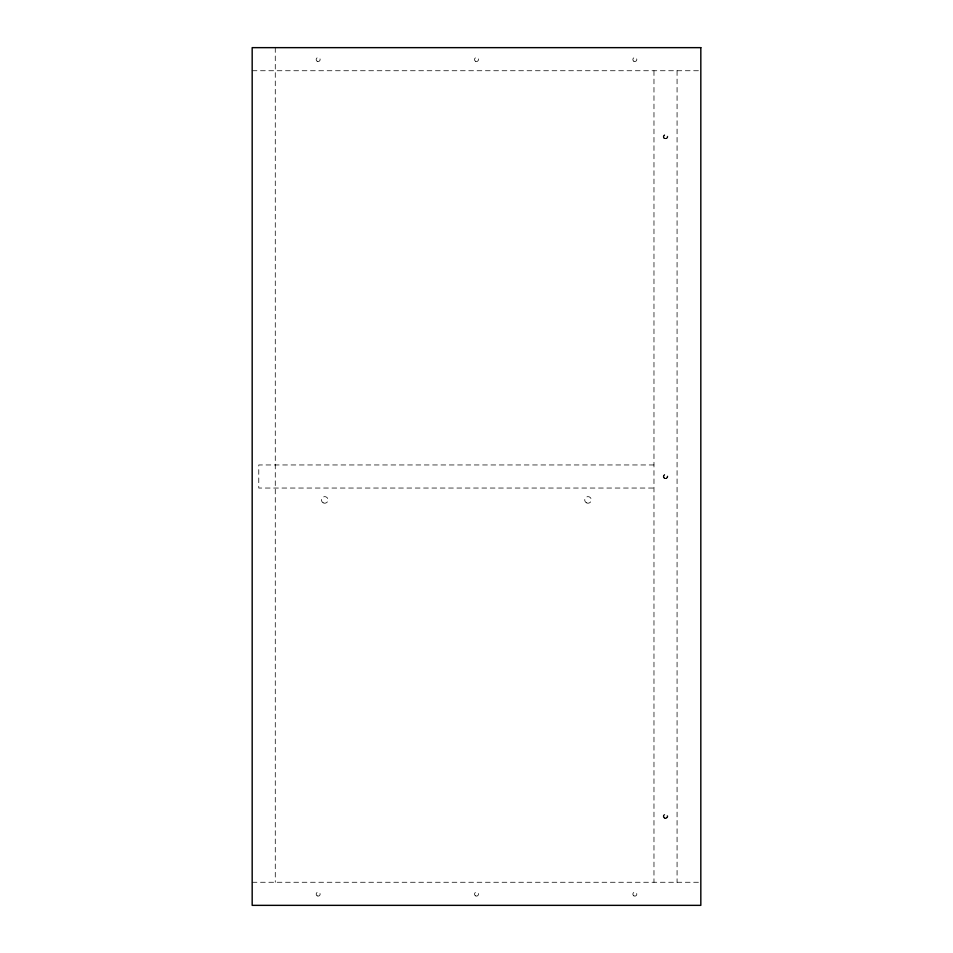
<?xml version="1.0" encoding="UTF-8"?>
<svg xmlns="http://www.w3.org/2000/svg" width="953" height="953" viewBox="0 0 953 953"><rect width="100%" height="100%" fill="white"/><g stroke="black" fill="none" stroke-linecap="round" stroke-linejoin="round"><path stroke-width="0.71" stroke-dasharray="4.76 3.57" d="M252.176 70.736L699.335 70.736M653.972 464.957L258.775 464.957L258.775 488.043L653.972 488.043M252.176 882.264L700.824 882.264M677.071 70.736L677.071 882.264M653.972 70.736L653.972 882.264M275.274 47.65L275.274 882.264M586.357 502.779A3.3 3.3 0 0 0 591.301 499.92A3.3 3.3 0 0 0 586.357 497.061A3.3 3.3 0 0 0 586.357 502.779M323.103 502.779A3.3 3.3 0 0 0 328.046 499.92A3.3 3.3 0 0 0 323.103 497.061A3.3 3.3 0 0 0 323.103 502.779M663.8 477.894A1.977 1.977 0 0 0 667.1 477.012A1.977 1.977 0 0 0 664.682 474.594A1.977 1.977 0 0 0 663.8 477.894M664.205 817.996A1.977 1.977 0 0 0 667.171 816.28A1.977 1.977 0 0 0 664.205 814.565A1.977 1.977 0 0 0 664.205 817.996M663.8 138.114A1.977 1.977 0 0 0 667.1 137.232A1.977 1.977 0 0 0 664.682 134.802A1.977 1.977 0 0 0 663.8 138.114M475.511 895.844A1.977 1.977 0 0 0 478.477 894.128A1.977 1.977 0 0 0 475.511 892.425A1.977 1.977 0 0 0 475.511 895.844M633.852 895.844A1.977 1.977 0 0 0 636.818 894.128A1.977 1.977 0 0 0 633.852 892.425A1.977 1.977 0 0 0 633.852 895.844M317.17 895.844A1.977 1.977 0 0 0 320.137 894.128A1.977 1.977 0 0 0 317.17 892.425A1.977 1.977 0 0 0 317.17 895.844M475.511 61.242A1.977 1.977 0 0 0 478.477 59.527A1.977 1.977 0 0 0 475.511 57.811A1.977 1.977 0 0 0 475.511 61.242M633.852 61.242A1.977 1.977 0 0 0 636.818 59.527A1.977 1.977 0 0 0 633.852 57.811A1.977 1.977 0 0 0 633.852 61.242M317.17 61.242A1.977 1.977 0 0 0 320.137 59.527A1.977 1.977 0 0 0 317.17 57.811A1.977 1.977 0 0 0 317.17 61.242M664.86 478.215A1.977 1.977 0 0 0 667.839 476.5A1.977 1.977 0 0 0 664.86 474.785A1.977 1.977 0 0 0 664.86 478.215M664.86 138.435A1.977 1.977 0 0 0 667.839 136.72A1.977 1.977 0 0 0 664.86 135.004A1.977 1.977 0 0 0 664.86 138.435M664.86 817.996A1.977 1.977 0 0 0 667.839 816.28A1.977 1.977 0 0 0 664.86 814.565A1.977 1.977 0 0 0 664.86 817.996"/><path stroke-width="1.43" d="M700.824 47.65L252.176 47.65L252.176 905.35L700.824 905.35L700.824 47.65"/></g></svg>
